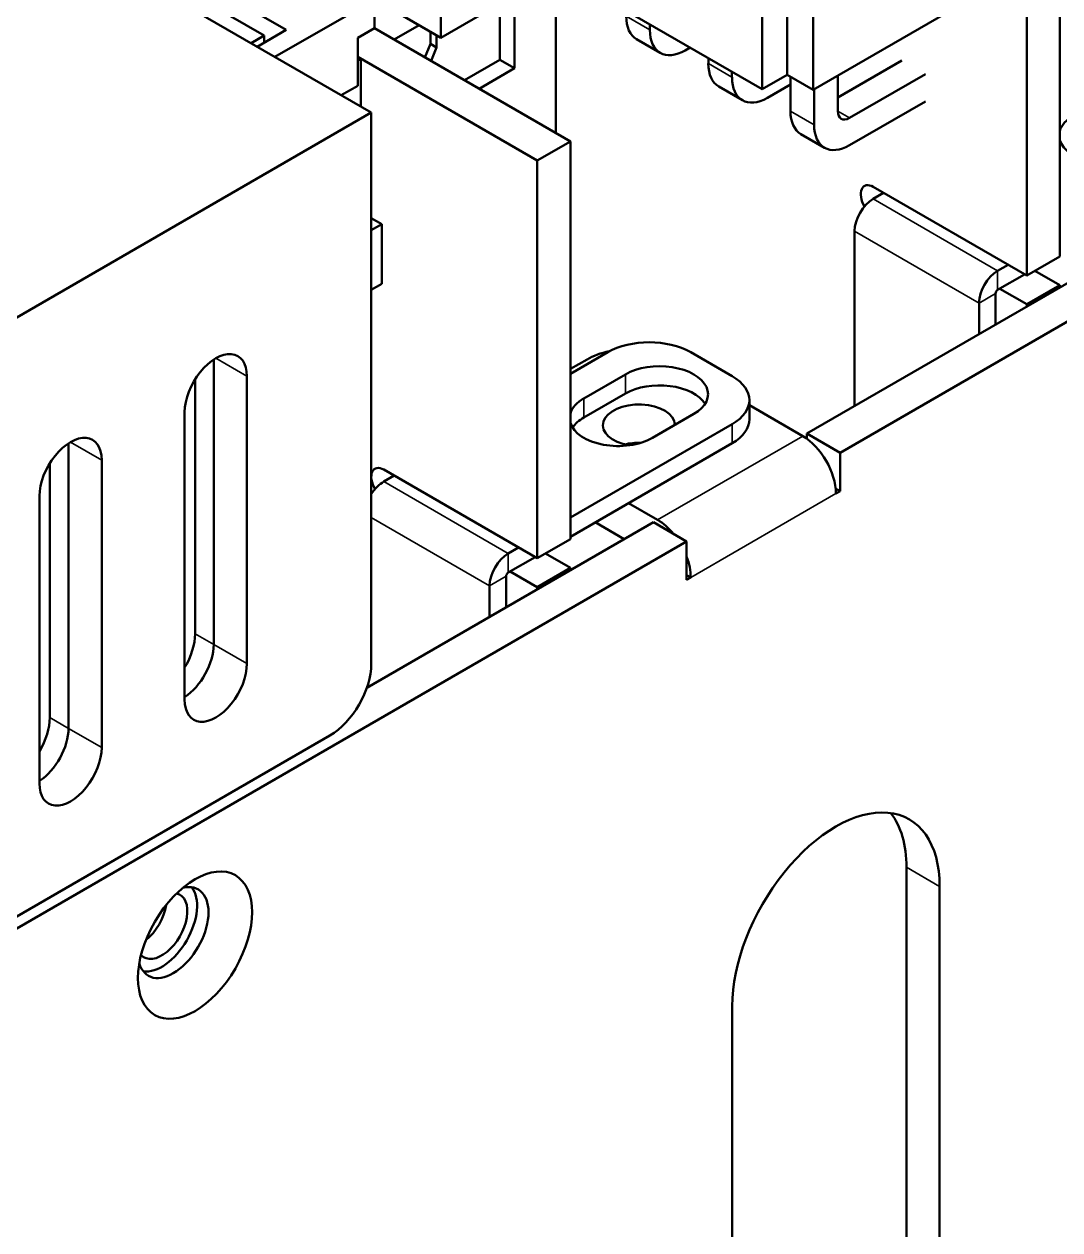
# Model space of a CAD drawing. Header units: millimetres. Extents: x 3118 to 4801, y 919 to 1849.
# Drawn here: x 3991.78 to 4027.09, y 1600.03 to 1641.12 of the extents above; entities that cross this region are included whole.
import ezdxf

# ---------------------------------------------------------------- set-up
doc = ezdxf.new("R2010")
doc.units = ezdxf.units.MM
doc.header["$LTSCALE"] = 1.8
doc.layers.add('외형선(ISO)', color=7, linetype='Continuous', lineweight=50)
doc.layers.add('좁은 외형선(ISO)', color=7, linetype='Continuous', lineweight=35)

msp = doc.modelspace()

# ---------------------------------------------------------------- linework, layer by layer
at = {"layer": '외형선(ISO)'}
for p, q in [((3937.434, 1676.315), (4003.619, 1638.103)), ((4027.095, 1646.758), (4027.095, 1633.204)), ((4025.963, 1632.551), (4025.963, 1646.105)), ((4000.72, 1640.92), (3993.436, 1645.125)), ((3993.104, 1644.688), (3999.963, 1640.728)), ((4009.947, 1642.941), (4005.988, 1640.655)), ((4009.912, 1642.92), (4009.912, 1637.409)), ((4016.948, 1638.899), (4010.357, 1642.704)), ((4005.988, 1640.655), (4005.988, 1642.288)), ((4003.725, 1641.961), (4000.331, 1640.001)), ((4003.725, 1640.981), (4003.725, 1641.961)), ((4008.003, 1639.899), (4008.003, 1641.818)), ((4008.498, 1639.614), (4008.498, 1642.104)), ((4005.988, 1640.655), (4004.397, 1641.573)), ((4016.948, 1638.899), (4016.948, 1641.594)), ((4017.796, 1641.373), (4017.796, 1639.389)), ((4023.488, 1641.655), (4018.68, 1638.879)), ((4018.68, 1638.879), (4018.68, 1641.491)), ((4000.72, 1640.92), (3999.73, 1640.348)), ((4003.159, 1640.655), (4003.725, 1640.981)), ((4003.725, 1640.981), (4010.407, 1637.123)), ((4004.397, 1640.593), (4003.725, 1640.981)), ((4005.245, 1641.083), (4004.397, 1640.593)), ((4013.115, 1640.924), (4013.115, 1641.112)), ((3999.963, 1640.728), (3999.518, 1640.471)), ((3999.963, 1640.483), (3999.963, 1640.728)), ((4003.159, 1639.022), (4003.159, 1640.655)), ((4005.634, 1640.859), (4005.634, 1640.45)), ((4005.846, 1640.736), (4005.846, 1640.328)), ((4012.663, 1640.607), (4013.469, 1640.141)), ((4005.634, 1640.45), (4005.448, 1639.986)), ((4005.846, 1640.328), (4005.634, 1640.45)), ((4005.846, 1640.328), (4005.661, 1639.864)), ((4014.324, 1640.226), (4014.487, 1640.32)), ((4009.276, 1636.47), (4003.159, 1640.001)), ((4003.159, 1640.001), (4003.265, 1639.94)), ((4003.265, 1639.94), (4003.159, 1639.879)), ((4003.265, 1639.94), (4003.265, 1638.307)), ((4006.801, 1639.205), (4008.003, 1639.899)), ((4008.003, 1639.899), (4008.498, 1639.614)), ((4015.109, 1639.773), (4015.109, 1639.961)), ((4019.522, 1638.621), (4021.707, 1639.883)), ((4007.296, 1638.919), (4008.498, 1639.614)), ((4015.915, 1639.307), (4015.915, 1639.495)), ((4017.796, 1639.389), (4016.948, 1638.899)), ((4017.796, 1639.389), (4018.68, 1638.879)), ((4017.909, 1638.156), (4017.909, 1639.324)), ((4019.522, 1638.156), (4019.522, 1639.364)), ((4019.925, 1637.923), (4022.513, 1639.418)), ((4002.593, 1638.695), (4003.159, 1639.022)), ((4015.463, 1638.99), (4016.27, 1638.525)), ((4017.125, 1638.609), (4017.909, 1639.062)), ((4018.715, 1637.691), (4018.715, 1638.899)), ((4019.925, 1636.993), (4022.513, 1638.487)), ((3978.163, 1623.406), (4003.619, 1638.103)), ((4003.619, 1638.103), (4003.619, 1619.324)), ((4018.264, 1637.373), (4019.07, 1636.908)), ((4010.407, 1637.123), (4009.276, 1636.47)), ((4010.407, 1637.123), (4010.407, 1623.569)), ((4009.276, 1622.916), (4009.276, 1636.47)), ((4020.731, 1635.572), (4025.963, 1632.551)), ((4020.731, 1635.164), (4021.084, 1635.368)), ((4003.619, 1634.51), (4003.972, 1634.306)), ((4003.619, 1634.102), (4003.972, 1634.306)), ((4003.972, 1634.306), (4003.972, 1632.265)), ((4020.094, 1628.101), (4020.094, 1634.061)), ((4029.923, 1633.776), (4018.468, 1627.162)), ((4031.055, 1633.122), (4019.599, 1626.509)), ((4025.963, 1632.551), (4027.095, 1633.204)), ((4024.973, 1632.714), (4025.327, 1632.918)), ((4026.246, 1632.714), (4027.095, 1632.224)), ((4003.619, 1632.061), (4003.972, 1632.265)), ((4024.973, 1632.061), (4025.893, 1632.592)), ((4024.903, 1630.877), (4024.903, 1631.938)), ((4025.963, 1631.571), (4025.044, 1632.102)), ((4027.095, 1632.224), (4025.963, 1631.571)), ((4027.095, 1632.224), (4027.095, 1632.143)), ((4024.337, 1630.55), (4024.337, 1631.612)), ((4025.963, 1631.489), (4025.963, 1631.571)), ((4010.407, 1629.203), (4011.68, 1629.938)), ((4015.922, 1629.122), (4014.508, 1629.938)), ((3998.245, 1619.977), (3998.245, 1629.69)), ((4010.407, 1629.366), (4010.973, 1629.693)), ((3997.608, 1620.344), (3997.608, 1629.014)), ((3999.376, 1629.122), (3999.376, 1619.324)), ((4010.867, 1628.366), (4012.281, 1629.183)), ((4012.281, 1628.53), (4010.867, 1627.713)), ((4016.508, 1628.305), (4016.508, 1627.652)), ((3997.255, 1618.099), (3997.255, 1627.897)), ((4014.614, 1627.836), (4013.2, 1627.019)), ((4016.508, 1628.13), (4018.327, 1627.08)), ((4010.407, 1624.304), (4015.922, 1627.489)), ((4018.468, 1627.162), (4019.599, 1626.509)), ((4018.468, 1626.988), (4018.468, 1627.162)), ((3993.295, 1617.119), (3993.295, 1626.833)), ((4010.407, 1623.651), (4015.922, 1626.835)), ((4019.599, 1626.509), (4019.599, 1625.202)), ((3992.659, 1617.486), (3992.659, 1626.156)), ((3994.426, 1626.264), (3994.426, 1616.466)), ((4004.043, 1625.937), (4009.276, 1622.916)), ((4004.043, 1625.529), (4004.397, 1625.733)), ((4019.599, 1625.202), (4019.449, 1625.289)), ((3992.305, 1615.241), (3992.305, 1625.039)), ((4019.599, 1625.202), (4019.458, 1625.121)), ((4012.387, 1624.794), (4013.377, 1624.223)), ((4013.235, 1624.141), (4003.467, 1618.501)), ((4011.256, 1624.141), (4012.245, 1623.569)), ((4014.367, 1623.488), (4013.235, 1624.141)), ((4014.367, 1623.488), (3983.961, 1605.933)), ((4008.286, 1623.079), (4008.639, 1623.284)), ((4009.276, 1622.916), (4010.407, 1623.569)), ((4014.367, 1622.181), (4014.367, 1623.488)), ((4008.286, 1622.426), (4009.205, 1622.957)), ((4009.558, 1623.079), (4010.407, 1622.59)), ((4009.276, 1621.936), (4008.356, 1622.467)), ((4010.407, 1622.59), (4009.276, 1621.936)), ((4010.407, 1622.59), (4010.407, 1622.508)), ((4007.649, 1620.916), (4007.649, 1621.977)), ((4008.215, 1621.242), (4008.215, 1622.304)), ((4014.508, 1622.263), (4014.367, 1622.345)), ((4014.508, 1622.263), (4014.367, 1622.181)), ((4009.276, 1621.855), (4009.276, 1621.936)), ((3979.577, 1603.81), (4002.205, 1616.874)), ((4021.862, 1583.806), (4021.862, 1612.383)), ((4022.993, 1611.73), (4022.993, 1583.153)), ((4015.922, 1579.07), (4015.922, 1607.648))]:
    msp.add_line(p, q, dxfattribs=at)
for centre, major_axis, start_param, end_param in [((4013.518, 1642.087), (-0.855, -1.481), 5.497787, 6.283185), ((4014.324, 1641.622), (-0.855, -1.481), 5.497787, 7.068583), ((4016.318, 1640.471), (-0.855, -1.481), 5.497787, 6.283185), ((4017.125, 1640.005), (-0.855, -1.481), 5.497787, 7.068583), ((4019.119, 1638.854), (-0.855, -1.481), 5.497787, 6.283185), ((4019.925, 1638.389), (-0.285, -0.494), 5.497787, 7.068583), ((4019.925, 1638.389), (-0.855, -1.481), 5.497787, 7.068583), ((4028.721, 1637.327), (-1.65, 0), 5.497787, 6.113654), ((4028.721, 1637.327), (-1.65, 0), 0.169531, 2.356194), ((4020.731, 1635.082), (-0.3, 0.52), 5.497787, 7.859818), ((4020.731, 1634.429), (0.45, 0.779), 0.785398, 2.356194), ((4024.973, 1631.979), (0.45, 0.779), 0.785398, 2.356194), ((4024.973, 1631.979), (0.05, 0.0866), 0.785398, 2.356194), ((4013.094, 1629.122), (2, 0), 0.785398, 2.356194), ((3998.315, 1628.509), (0.75, 1.299), 5.497787, 8.63938), ((4012.387, 1628.877), (2, 0), 1.903572, 2.356194), ((4013.448, 1628.509), (1.65, 0), 5.497787, 8.63938), ((4014.508, 1628.305), (2, 0), 5.497787, 7.068583), ((4013.448, 1627.856), (1.65, 0), 0.349938, 2.356194), ((4012.033, 1627.693), (-1.65, 0), 5.497787, 6.113654), ((4012.74, 1627.448), (-1.229, 0), 3.163652, 7.578432), ((4012.033, 1627.693), (-1.65, 0), 0.169531, 2.356194), ((4012.033, 1627.039), (-1.65, 0), 5.497787, 5.933247), ((4014.508, 1627.652), (2, 0), 5.497787, 6.283185), ((3993.366, 1625.651), (0.75, 1.299), 5.497787, 8.63938), ((4018.327, 1625.774), (-0.8, 1.386), 3.926991, 5.497787), ((4012.74, 1626.141), (-1.229, 0), 4.660933, 5.114625), ((4004.043, 1625.447), (-0.3, 0.52), 5.497787, 7.859818), ((4004.043, 1624.794), (0.45, 0.779), 0.785398, 1.515126), ((4013.377, 1622.916), (0.8, -1.386), 1.850834, 2.356194), ((4008.286, 1622.345), (0.45, 0.779), 0.785398, 2.356194), ((4013.377, 1622.916), (0.8, -1.386), 0.785398, 1.290759), ((4008.286, 1622.345), (0.05, 0.0866), 0.785398, 2.356194), ((3996.477, 1619.691), (0.8, 1.386), 4.685032, 5.497787), ((3997.184, 1619.364), (0.75, 1.299), 3.993707, 5.497787), ((3998.315, 1618.711), (-0.75, -1.299), 5.497787, 8.63938), ((4002.205, 1618.507), (-1, -1.732), 0.785398, 2.356194), ((3991.527, 1616.833), (0.8, 1.386), 4.685032, 5.497787), ((3992.234, 1616.507), (0.75, 1.299), 3.993707, 5.497787), ((3993.366, 1615.853), (-0.75, -1.299), 5.497787, 8.63938), ((4019.458, 1609.689), (2.5, 4.33), 5.497787, 8.63938), ((4018.327, 1610.342), (2.5, 4.33), 5.497787, 6.054934), ((3996.866, 1610.158), (-0.85, -1.472), 5.772545, 9.935418), ((3996.477, 1610.383), (-0.85, -1.472), 0.230814, 2.910779), ((3996.477, 1610.383), (0.615, 1.065), 2.97351, 6.451268), ((3995.77, 1610.791), (0.615, 1.065), 4.11372, 5.311058)]:
    msp.add_ellipse(centre, major_axis=major_axis, ratio=0.57735, start_param=start_param, end_param=end_param, dxfattribs=at)
msp.add_ellipse((3997.608, 1609.73), major_axis=(-1.375, -2.382), ratio=0.57735, dxfattribs=at)
at = {"layer": '좁은 외형선(ISO)'}
for p, q in [((4012.309, 1641.389), (4013.115, 1640.924)), ((4015.109, 1639.773), (4015.915, 1639.307)), ((4017.909, 1638.156), (4018.715, 1637.691)), ((4019.925, 1637.923), (4019.522, 1638.156)), ((4020.731, 1635.164), (4024.973, 1632.714)), ((4020.094, 1634.061), (4024.337, 1631.612)), ((4024.973, 1632.714), (4024.973, 1632.061)), ((4024.337, 1631.612), (4024.903, 1631.938)), ((3999.376, 1629.122), (3998.315, 1629.734)), ((4012.281, 1629.183), (4012.281, 1628.53)), ((4010.867, 1628.366), (4010.867, 1627.713)), ((4015.922, 1627.489), (4015.922, 1626.835)), ((4018.327, 1627.08), (4013.377, 1624.223)), ((3994.426, 1626.264), (3993.366, 1626.876)), ((4004.043, 1625.529), (4008.286, 1623.079)), ((4014.508, 1622.263), (4019.458, 1625.121)), ((4003.619, 1624.304), (4007.649, 1621.977)), ((4008.286, 1623.079), (4008.286, 1622.426)), ((4007.649, 1621.977), (4008.215, 1622.304)), ((3998.245, 1619.977), (3997.608, 1620.344)), ((3999.376, 1619.324), (3998.245, 1619.977)), ((3993.295, 1617.119), (3992.659, 1617.486)), ((3994.426, 1616.466), (3993.295, 1617.119)), ((4022.993, 1611.73), (4021.862, 1612.383))]:
    msp.add_line(p, q, dxfattribs=at)

doc.saveas('drawing.dxf')
